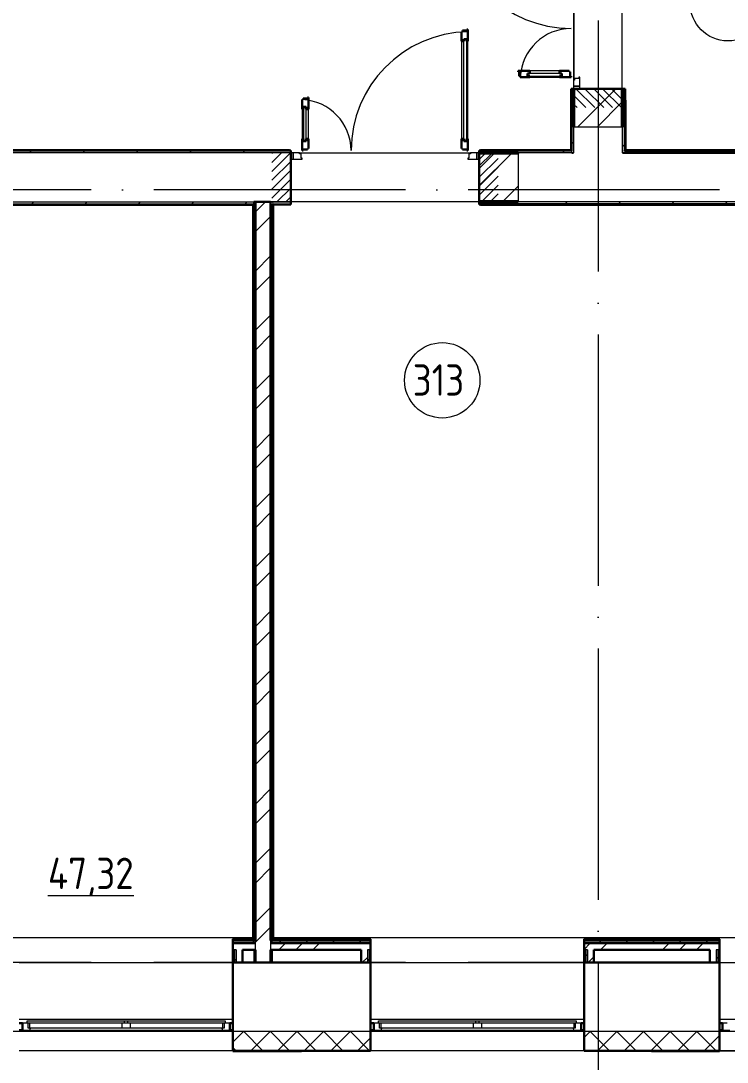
# Model space of a CAD drawing. Header units: millimetres. Extents: x -88595 to 880822, y -1054509 to -148035.
# Drawn here: x 441071 to 446690, y -283645 to -275356 of the extents above; entities that cross this region are included whole.
import ezdxf

# ---------------------------------------------------------------- set-up
doc = ezdxf.new("R2010")
doc.units = ezdxf.units.MM
doc.linetypes.add('ADSK_Линия сетки', pattern=[25, 20, -2.5, 0, -2.5])
doc.linetypes.add('ADSK_Штриховая_ш2 п1_5', pattern=[4.5, 3, -1.5])
for name, color, linetype, lineweight in [('_ Окна', 7, 'Continuous', 30), ('Двери', 7, 'Continuous', 9), ('Марки помещений', 7, 'Continuous', 20), ('Оборудование', 7, 'Continuous', 18), ('Ограждение', 7, 'Continuous', 9), ('Окна', 7, 'Continuous', 9), ('Оси', 7, 'Continuous', 9), ('Перекрытие', 7, 'Continuous', 18), ('Стены внутренние', 7, 'Continuous', 18), ('Стены наружные', 7, 'Continuous', 18), ('Стены штриховка', 7, 'Continuous', 9)]:
    doc.layers.add(name, color=color, linetype=linetype, lineweight=lineweight)
doc.layers.add('Двери открывание', color=7, linetype='Continuous', lineweight=9, true_color=0xc0c0c0)
doc.styles.add('GOST Common_2', font='GOST_Common.ttf', dxfattribs={"width": 0.9, "height": 350})

# ---------------------------------------------------------------- blocks, each defined once
blk = doc.blocks.new('3 этаж')
at = {"layer": 'Двери', "lineweight": 18, "true_color": 0xff0000}
h = blk.add_hatch(dxfattribs=at)
h.set_pattern_fill('FP_3', color=1, angle=90, style=0, pattern_type=2)
h.set_pattern_definition([(135, (457543.9, 651153.86), (-35.3553, -35.3553), [])])
h.paths.add_polyline_path([(457348.9, 650378.9), (457738.9, 650378.9), (457738.9, 650528.9), (457348.9, 650528.9)])
h.paths.add_polyline_path([(457738.9, 652028.9), (457738.9, 652178.9), (457348.9, 652178.9), (457348.9, 652028.9), (457630.8, 652028.9)])
h = blk.add_hatch(dxfattribs=at)
h.set_pattern_fill('FP_3', color=1, style=0, pattern_type=2)
h.set_pattern_definition([(45, (455723.9, 649823.86), (-35.3553, 35.3553), [])])
h.paths.add_polyline_path([(456748.9, 649628.9), (456748.9, 650018.9), (456598.9, 650018.9), (456598.9, 649628.9)])
h.paths.add_polyline_path([(454948.9, 649628.9), (455098.9, 649628.9), (455098.9, 650018.9), (454948.9, 650018.9), (454948.9, 650011.7)])
at = {"layer": '_ Окна'}
for p, q in [((452963.9, 643091.9), (452938.9, 643091.9)), ((452938.9, 643033.9), (452963.9, 643033.9)), ((452963.9, 643033.9), (452963.9, 643091.9)), ((454638.9, 643091.9), (454613.9, 643091.9)), ((454613.9, 643091.9), (454613.9, 643033.9)), ((454613.9, 643033.9), (454638.9, 643033.9)), ((455758.9, 643091.9), (455733.9, 643091.9)), ((455733.9, 643033.9), (455758.9, 643033.9)), ((455758.9, 643033.9), (455758.9, 643091.9)), ((457433.9, 643091.9), (457408.9, 643091.9)), ((457408.9, 643091.9), (457408.9, 643033.9)), ((457408.9, 643033.9), (457433.9, 643033.9)), ((458533.9, 643091.9), (458508.9, 643091.9)), ((458508.9, 643033.9), (458533.9, 643033.9)), ((458533.9, 643033.9), (458533.9, 643091.9))]:
    blk.add_line(p, q, dxfattribs=at)
at = {"layer": '_ Окна', "lineweight": 18}
for p, q in [((453001.9, 643091.9), (452963.9, 643091.9)), ((452963.9, 643091.9), (452963.9, 643033.9)), ((452963.9, 643033.9), (453023.3, 643033.9)), ((453009.9, 643050.9), (453009.9, 643091.9)), ((453021.9, 643050.9), (453009.9, 643050.9)), ((453023.3, 643033.9), (453027.9, 643050.9)), ((454549.9, 643050.9), (454554.5, 643033.9)), ((454554.5, 643033.9), (454613.9, 643033.9)), ((454567.9, 643050.9), (454555.9, 643050.9)), ((454567.9, 643091.9), (454567.9, 643050.9)), ((454613.9, 643091.9), (454575.9, 643091.9)), ((454613.9, 643033.9), (454613.9, 643091.9)), ((455796.9, 643091.9), (455758.9, 643091.9)), ((455758.9, 643091.9), (455758.9, 643033.9)), ((455758.9, 643033.9), (455818.3, 643033.9)), ((455804.9, 643050.9), (455804.9, 643091.9)), ((455816.9, 643050.9), (455804.9, 643050.9)), ((455818.3, 643033.9), (455822.9, 643050.9)), ((457344.9, 643050.9), (457349.5, 643033.9)), ((457349.5, 643033.9), (457408.9, 643033.9)), ((457362.9, 643050.9), (457350.9, 643050.9)), ((457362.9, 643091.9), (457362.9, 643050.9)), ((457408.9, 643091.9), (457370.9, 643091.9)), ((457408.9, 643033.9), (457408.9, 643091.9)), ((458571.9, 643091.9), (458533.9, 643091.9)), ((458533.9, 643091.9), (458533.9, 643033.9)), ((458533.9, 643033.9), (458593.3, 643033.9))]:
    blk.add_line(p, q, dxfattribs=at)
at = {"layer": 'Двери', "lineweight": 30}
for p, q in [((456498.9, 650991.9), (456464.9, 650991.9)), ((456464.9, 650991.9), (456464.9, 650982.9)), ((456506.9, 651000.9), (456498.9, 651000.9)), ((456498.9, 651000.9), (456498.9, 650991.9)), ((456506.9, 650906.9), (456506.9, 651000.9)), ((456464.9, 650982.9), (456456.9, 650982.9)), ((456456.9, 650982.9), (456456.9, 650906.9)), ((456476.9, 650906.9), (456476.9, 650924.9)), ((456476.9, 650924.9), (456497.9, 650924.9)), ((456497.9, 650924.9), (456497.9, 650906.9)), ((456456.9, 650906.9), (456476.9, 650906.9)), ((456497.9, 650906.9), (456506.9, 650906.9)), ((457000.9, 650670.9), (456906.9, 650670.9)), ((456906.9, 650670.9), (456906.9, 650662.9)), ((456906.9, 650662.9), (456915.9, 650662.9)), ((456915.9, 650662.9), (456915.9, 650628.9)), ((457000.9, 650670.9), (457000.9, 650650.9)), ((457312.9, 650670.9), (457236.9, 650670.9)), ((457236.9, 650670.9), (457236.9, 650650.9)), ((457312.9, 650662.9), (457312.9, 650670.9)), ((457321.9, 650662.9), (457312.9, 650662.9)), ((457321.9, 650628.9), (457321.9, 650662.9)), ((456915.9, 650628.9), (456924.9, 650628.9)), ((456924.9, 650628.9), (456924.9, 650620.9)), ((456924.9, 650620.9), (457000.9, 650620.9)), ((457000.9, 650650.9), (456982.9, 650650.9)), ((456982.9, 650650.9), (456982.9, 650629.9)), ((456982.9, 650629.9), (457000.9, 650629.9)), ((457000.9, 650629.9), (457000.9, 650620.9)), ((457236.9, 650650.9), (457254.9, 650650.9)), ((457236.9, 650629.9), (457236.9, 650620.9)), ((457254.9, 650629.9), (457236.9, 650629.9)), ((457236.9, 650620.9), (457330.9, 650620.9)), ((457254.9, 650650.9), (457254.9, 650629.9)), ((457330.9, 650628.9), (457321.9, 650628.9)), ((457330.9, 650620.9), (457330.9, 650628.9)), ((455198.9, 650442.9), (455190.9, 650442.9)), ((455190.9, 650442.9), (455190.9, 650366.9)), ((455232.9, 650451.9), (455198.9, 650451.9)), ((455198.9, 650451.9), (455198.9, 650442.9)), ((455240.9, 650460.9), (455232.9, 650460.9)), ((455232.9, 650460.9), (455232.9, 650451.9)), ((455240.9, 650366.9), (455240.9, 650460.9)), ((455199.9, 650366.9), (455190.9, 650366.9)), ((455199.9, 650384.9), (455199.9, 650366.9)), ((455220.9, 650384.9), (455199.9, 650384.9)), ((455220.9, 650366.9), (455220.9, 650384.9)), ((455240.9, 650366.9), (455220.9, 650366.9)), ((455190.9, 650130.9), (455190.9, 650036.9)), ((455199.9, 650130.9), (455190.9, 650130.9)), ((455199.9, 650112.9), (455199.9, 650130.9)), ((455220.9, 650112.9), (455199.9, 650112.9)), ((455220.9, 650130.9), (455220.9, 650112.9)), ((455240.9, 650130.9), (455220.9, 650130.9)), ((455240.9, 650054.9), (455240.9, 650130.9)), ((456456.9, 650130.9), (456456.9, 650054.9)), ((456456.9, 650130.9), (456476.9, 650130.9)), ((456476.9, 650130.9), (456476.9, 650112.9)), ((456476.9, 650112.9), (456497.9, 650112.9)), ((456497.9, 650130.9), (456506.9, 650130.9)), ((456497.9, 650112.9), (456497.9, 650130.9)), ((456506.9, 650036.9), (456506.9, 650130.9)), ((455190.9, 650036.9), (455198.9, 650036.9)), ((455198.9, 650036.9), (455198.9, 650045.9)), ((455198.9, 650045.9), (455232.9, 650045.9)), ((455232.9, 650045.9), (455232.9, 650054.9)), ((455232.9, 650054.9), (455240.9, 650054.9)), ((456456.9, 650054.9), (456464.9, 650054.9)), ((456464.9, 650054.9), (456464.9, 650045.9)), ((456464.9, 650045.9), (456498.9, 650045.9)), ((456498.9, 650045.9), (456498.9, 650036.9)), ((456498.9, 650036.9), (456506.9, 650036.9))]:
    blk.add_line(p, q, dxfattribs=at)
at = {"layer": 'Двери'}
for p, q in [((456476.9, 650112.9), (456476.9, 650924.9)), ((456476.9, 650924.9), (456497.9, 650924.9)), ((456497.9, 650924.9), (456497.9, 650112.9)), ((456456.9, 650906.9), (456456.9, 650130.9)), ((456506.9, 650130.9), (456506.9, 650906.9)), ((457236.9, 650670.9), (457000.9, 650670.9)), ((457254.9, 650650.9), (456982.9, 650650.9)), ((456982.9, 650650.9), (456982.9, 650629.9)), ((456982.9, 650629.9), (457254.9, 650629.9)), ((457000.9, 650620.9), (457236.9, 650620.9)), ((457254.9, 650629.9), (457254.9, 650650.9)), ((457348.9, 650597.9), (457348.9, 650548.9)), ((457356.9, 650597.9), (457348.9, 650597.9)), ((457390.9, 650611.9), (457356.9, 650611.9)), ((457356.9, 650611.9), (457356.9, 650597.9)), ((457398.9, 650620.9), (457390.9, 650620.9)), ((457390.9, 650620.9), (457390.9, 650611.9)), ((457398.9, 650548.9), (457398.9, 650620.9)), ((457398.9, 650548.9), (457348.9, 650548.9)), ((457348.9, 650548.9), (457348.9, 650528.9)), ((457348.9, 650548.9), (457398.9, 650548.9)), ((457348.9, 650528.9), (457398.9, 650528.9)), ((457398.9, 650528.9), (457398.9, 650548.9)), ((455190.9, 650366.9), (455190.9, 650130.9)), ((455199.9, 650384.9), (455199.9, 650112.9)), ((455220.9, 650384.9), (455199.9, 650384.9)), ((455220.9, 650112.9), (455220.9, 650384.9)), ((455240.9, 650130.9), (455240.9, 650366.9)), ((455199.9, 650112.9), (455220.9, 650112.9)), ((456497.9, 650112.9), (456476.9, 650112.9)), ((455098.9, 650018.9), (455098.9, 649968.9)), ((455118.9, 650018.9), (455098.9, 650018.9)), ((455118.9, 649968.9), (455118.9, 650018.9)), ((455167.9, 650018.9), (455118.9, 650018.9)), ((455118.9, 650018.9), (455118.9, 649968.9)), ((455167.9, 650010.9), (455167.9, 650018.9)), ((455181.9, 650010.9), (455167.9, 650010.9)), ((455181.9, 649976.9), (455181.9, 650010.9)), ((456529.9, 650010.9), (456515.9, 650010.9)), ((456515.9, 650010.9), (456515.9, 649976.9)), ((456529.9, 650018.9), (456529.9, 650010.9)), ((456578.9, 650018.9), (456529.9, 650018.9)), ((456598.9, 650018.9), (456578.9, 650018.9)), ((456578.9, 650018.9), (456578.9, 649968.9)), ((456578.9, 649968.9), (456578.9, 650018.9)), ((456598.9, 649968.9), (456598.9, 650018.9)), ((455098.9, 649968.9), (455118.9, 649968.9)), ((455118.9, 649968.9), (455190.9, 649968.9)), ((455190.9, 649976.9), (455181.9, 649976.9)), ((455190.9, 649968.9), (455190.9, 649976.9)), ((456515.9, 649976.9), (456506.9, 649976.9)), ((456506.9, 649976.9), (456506.9, 649968.9)), ((456506.9, 649968.9), (456578.9, 649968.9)), ((456578.9, 649968.9), (456598.9, 649968.9))]:
    blk.add_line(p, q, dxfattribs=at)
at = {"layer": 'Двери', "linetype": 'ADSK_Штриховая_ш2 п1_5'}
for p, q in [((457738.9, 650528.9), (457348.9, 650528.9)), ((457348.9, 650528.9), (457348.9, 650378.9)), ((457738.9, 650378.9), (457738.9, 650528.9)), ((455098.9, 650018.9), (454948.9, 650018.9)), ((455098.9, 649628.9), (455098.9, 650018.9)), ((456748.9, 650018.9), (456598.9, 650018.9)), ((456598.9, 650018.9), (456598.9, 649628.9)), ((454948.9, 649628.9), (455098.9, 649628.9)), ((456598.9, 649628.9), (456748.9, 649628.9))]:
    blk.add_line(p, q, dxfattribs=at)
at = {"layer": 'Двери открывание'}
for centre, radius, start, end in [((457330.9, 651954.9), 946, 181.09026, 270), ((457330.9, 650602.9), 406, 90, 177.45896), ((456524.9, 650036.9), 946, 91.09026, 180), ((455172.9, 650036.9), 406, 0, 87.45896)]:
    blk.add_arc(centre, radius, start, end, dxfattribs=at)
at = {"layer": 'Марки помещений'}
for centre in [(458576.4, 651210.4), (456304.3, 648208.3)]:
    blk.add_circle(centre, 300, dxfattribs=at)
at = {"layer": 'Ограждение'}
for p, q in [((457323.9, 650438.9), (457328.9, 650438.9)), ((457323.9, 650438.9), (457323.9, 650043.9)), ((457758.9, 650438.9), (457763.9, 650438.9)), ((457763.9, 650438.9), (457763.9, 650043.9)), ((455088.9, 650043.9), (449908.9, 650043.9)), ((455088.9, 650043.9), (455088.9, 650038.9)), ((456608.9, 650038.9), (456608.9, 650043.9)), ((457323.9, 650043.9), (456608.9, 650043.9)), ((457323.9, 650043.9), (457328.9, 650038.9)), ((457763.9, 650043.9), (457758.9, 650038.9)), ((463543.9, 650043.9), (457763.9, 650043.9)), ((449908.9, 649603.9), (454793.9, 649603.9)), ((454798.9, 649608.9), (454793.9, 649603.9)), ((454793.9, 649603.9), (454793.9, 643773.9)), ((454963.9, 649603.9), (454958.9, 649608.9)), ((454963.9, 643773.9), (454963.9, 649603.9)), ((455088.9, 649603.9), (454963.9, 649603.9)), ((455088.9, 649608.9), (455088.9, 649603.9)), ((456608.9, 649603.9), (456608.9, 649608.9)), ((456608.9, 649603.9), (463066.9, 649603.9)), ((446958.9, 643773.9), (454798.9, 643773.9)), ((452938.9, 643773.9), (454638.9, 643773.9)), ((454638.9, 643773.9), (454638.9, 643758.9)), ((454958.9, 643773.9), (463071.9, 643773.9)), ((455733.9, 643758.9), (455733.9, 643773.9)), ((455733.9, 643773.9), (457433.9, 643773.9)), ((457433.9, 643773.9), (457433.9, 643758.9)), ((458508.9, 643758.9), (458508.9, 643773.9)), ((458508.9, 643773.9), (460208.9, 643773.9)), ((454803.9, 643673.9), (454803.9, 643573.9)), ((454953.9, 643573.9), (454953.9, 643673.9)), ((452938.9, 643573.9), (454638.9, 643573.9)), ((455733.9, 643573.9), (457433.9, 643573.9)), ((458508.9, 643573.9), (460208.9, 643573.9)), ((452938.9, 643123.9), (454638.9, 643123.9)), ((455733.9, 643123.9), (457433.9, 643123.9)), ((458508.9, 643123.9), (460208.9, 643123.9))]:
    blk.add_line(p, q, dxfattribs=at)
at = {"layer": 'Окна'}
for p, q in [((453001.9, 643108.9), (453773.9, 643108.9)), ((453001.9, 643091.9), (453001.9, 643108.9)), ((453773.9, 643091.9), (453001.9, 643091.9)), ((453021.9, 643050.9), (453021.9, 643091.9)), ((453753.9, 643050.9), (453021.9, 643050.9)), ((453023.3, 643033.9), (454554.5, 643033.9)), ((453753.9, 643091.9), (453753.9, 643050.9)), ((453823.9, 643050.9), (453753.9, 643050.9)), ((453773.9, 643108.9), (453803.9, 643108.9)), ((453773.9, 643108.9), (453773.9, 643091.9)), ((453803.9, 643091.9), (453773.9, 643091.9)), ((453803.9, 643108.9), (454575.9, 643108.9)), ((453803.9, 643091.9), (453803.9, 643108.9)), ((454575.9, 643091.9), (453803.9, 643091.9)), ((453823.9, 643050.9), (453823.9, 643091.9)), ((454555.9, 643050.9), (453823.9, 643050.9)), ((454555.9, 643091.9), (454555.9, 643050.9)), ((454575.9, 643108.9), (454575.9, 643091.9)), ((455796.9, 643108.9), (456568.9, 643108.9)), ((455796.9, 643091.9), (455796.9, 643108.9)), ((456568.9, 643091.9), (455796.9, 643091.9)), ((455816.9, 643050.9), (455816.9, 643091.9)), ((456548.9, 643050.9), (455816.9, 643050.9)), ((455818.3, 643033.9), (457349.5, 643033.9)), ((456548.9, 643091.9), (456548.9, 643050.9)), ((456618.9, 643050.9), (456548.9, 643050.9)), ((456568.9, 643108.9), (456598.9, 643108.9)), ((456568.9, 643108.9), (456568.9, 643091.9)), ((456598.9, 643091.9), (456568.9, 643091.9)), ((456598.9, 643108.9), (457370.9, 643108.9)), ((456598.9, 643091.9), (456598.9, 643108.9)), ((457370.9, 643091.9), (456598.9, 643091.9)), ((456618.9, 643050.9), (456618.9, 643091.9)), ((457350.9, 643050.9), (456618.9, 643050.9)), ((457350.9, 643091.9), (457350.9, 643050.9)), ((457370.9, 643108.9), (457370.9, 643091.9))]:
    blk.add_line(p, q, dxfattribs=at)
at = {"layer": 'Оси', "linetype": 'ADSK_Линия сетки', "ltscale": 100}
for p, q in [((457543.9, 661073.9), (457543.9, 629947.7)), ((466011.2, 649723.9), (389071.6, 649723.9)), ((466011.2, 643573.9), (389071.6, 643573.9))]:
    blk.add_line(p, q, dxfattribs=at)
at = {"layer": 'Перекрытие', "color": 49, "true_color": 0x464646}
for p, q in [((457348.9, 651959.9), (457348.9, 650597.9)), ((457733.9, 650528.9), (457738.9, 650528.9)), ((456608.9, 650013.9), (456608.9, 650018.9)), ((456608.9, 649628.9), (456608.9, 649633.9))]:
    blk.add_line(p, q, dxfattribs=at)
at = {"layer": 'Стены внутренние', "lineweight": 30}
for p, q in [((457353.9, 650224), (457348.9, 650224)), ((457738.9, 650224), (457733.9, 650224)), ((455098.9, 649628.9), (455098.9, 650018.9)), ((456908.9, 650018.9), (456908.9, 650013.9)), ((457348.9, 650018.9), (457333.9, 650018.9)), ((456908.9, 649633.9), (456908.9, 649628.9)), ((454638.9, 643573.9), (454638.9, 642871.9)), ((454818.9, 643573.9), (454713.9, 643573.9)), ((455658.9, 643573.9), (454938.9, 643573.9)), ((455733.9, 642871.9), (455733.9, 643573.9)), ((457433.9, 643573.9), (457433.9, 642871.9)), ((458433.9, 643573.9), (457508.9, 643573.9)), ((458508.9, 642871.9), (458508.9, 643573.9)), ((454638.9, 642871.9), (455733.9, 642871.9)), ((457433.9, 642871.9), (458508.9, 642871.9))]:
    blk.add_line(p, q, dxfattribs=at)
at = {"layer": 'Стены внутренние'}
for p, q in [((457348.9, 650224), (457348.9, 650018.9)), ((457733.9, 650224), (457353.9, 650224)), ((457738.9, 650018.9), (457738.9, 650224)), ((455098.9, 650018.9), (449908.9, 650018.9)), ((455167.9, 650018.9), (456529.9, 650018.9)), ((457333.9, 650018.9), (456908.9, 650018.9)), ((456908.9, 650013.9), (456908.9, 649633.9)), ((449908.9, 649628.9), (454803.9, 649628.9)), ((456598.9, 649628.9), (455098.9, 649628.9)), ((458508.9, 643023.9), (432359.9, 643023.9)), ((464293.9, 643023.9), (458508.9, 643023.9)), ((454638.9, 642871.9), (452938.9, 642871.9)), ((457433.9, 642871.9), (455733.9, 642871.9)), ((460208.9, 642871.9), (458508.9, 642871.9))]:
    blk.add_line(p, q, dxfattribs=at)
at = {"layer": 'Стены внутренние', "linetype": 'Continuous', "lineweight": 9}
for p, q in [((454640.9, 642942), (454722.8, 643023.9)), ((454874.4, 642873.9), (454724.4, 643023.9)), ((454784.9, 642873.9), (454934.9, 643023.9)), ((455086.5, 642873.9), (454936.5, 643023.9)), ((454997.1, 642873.9), (455147.1, 643023.9)), ((455298.6, 642873.9), (455148.6, 643023.9)), ((455209.2, 642873.9), (455359.2, 643023.9)), ((455510.8, 642873.9), (455360.8, 643023.9)), ((455421.3, 642873.9), (455571.3, 643023.9)), ((455722.9, 642873.9), (455572.9, 643023.9)), ((455633.5, 642873.9), (455733.9, 642974.3)), ((457433.9, 642977.2), (457480.5, 643023.9)), ((457632.1, 642873.9), (457482.1, 643023.9)), ((457542.6, 642873.9), (457692.6, 643023.9)), ((457844.2, 642873.9), (457694.2, 643023.9)), ((457754.8, 642873.9), (457904.8, 643023.9)), ((458056.4, 642873.9), (457906.4, 643023.9)), ((457966.9, 642873.9), (458116.9, 643023.9)), ((458268.5, 642873.9), (458118.5, 643023.9)), ((458179, 642873.9), (458329, 643023.9)), ((458480.6, 642873.9), (458330.6, 643023.9)), ((458391.2, 642873.9), (458508.9, 642991.6)), ((454640.9, 642900.2), (454638.9, 642903.7)), ((454662.3, 642873.9), (454640.9, 642895.2)), ((454753.9, 642873.9), (454752.7, 642871.9)), ((457451.8, 642873.3), (457451, 642871.9)), ((457472.9, 642871.9), (457471.7, 642873.9)), ((458059.5, 642871.9), (458058.3, 642873.9))]:
    blk.add_line(p, q, dxfattribs=at)
at = {"layer": 'Стены наружные'}
for p, q in [((457353.9, 650597.9), (457353.9, 651624)), ((457733.9, 651624), (457733.9, 650528.9)), ((455098.9, 649628.9), (454938.9, 649628.9)), ((463091.9, 649628.9), (456908.9, 649628.9)), ((454803.9, 643588.9), (454811.4, 643588.9)), ((454811.4, 643573.9), (454811.4, 643588.9)), ((454946.4, 643588.9), (454953.9, 643588.9)), ((454946.4, 643573.9), (454946.4, 643588.9)), ((455733.9, 642871.9), (455733.9, 642866.9)), ((457433.9, 642871.9), (457433.9, 642866.9)), ((455733.9, 642866.9), (455183.9, 642866.9)), ((457968.9, 642866.9), (457433.9, 642866.9)), ((460813.9, 642866.9), (458508.9, 642866.9))]:
    blk.add_line(p, q, dxfattribs=at)
at = {"layer": 'Стены наружные', "lineweight": 30}
for p, q in [((457348.9, 650528.9), (457328.9, 650528.9)), ((457328.9, 650528.9), (457328.9, 650038.9)), ((457348.9, 650224), (457348.9, 650528.9)), ((457733.9, 650528.9), (457353.9, 650528.9)), ((457353.9, 650528.9), (457353.9, 650224)), ((457733.9, 650224), (457733.9, 650528.9)), ((457758.9, 650528.9), (457738.9, 650528.9)), ((457738.9, 650528.9), (457738.9, 650224)), ((457758.9, 650038.9), (457758.9, 650528.9)), ((455098.9, 650038.9), (449898.9, 650038.9)), ((455098.9, 650018.9), (455098.9, 650038.9)), ((456598.9, 650038.9), (456598.9, 650018.9)), ((457328.9, 650038.9), (456598.9, 650038.9)), ((456598.9, 650018.9), (456908.9, 650018.9)), ((456908.9, 650013.9), (456598.9, 650013.9)), ((456598.9, 650013.9), (456598.9, 649633.9)), ((457333.9, 650033.9), (457328.9, 650033.9)), ((457738.9, 650018.9), (463643.9, 650018.9)), ((457753.9, 650033.9), (457753.9, 650038.9)), ((463563.9, 650033.9), (457753.9, 650033.9)), ((463558.9, 650038.9), (457758.9, 650038.9)), ((449898.9, 649608.9), (454798.9, 649608.9)), ((454798.9, 649608.9), (454798.9, 643758.9)), ((454938.9, 649628.9), (454803.9, 649628.9)), ((454803.9, 649613.9), (454803.9, 643753.9)), ((454818.9, 643748.9), (454818.9, 649628.9)), ((454938.9, 649628.9), (454938.9, 643748.9)), ((454953.9, 649613.9), (454958.9, 649613.9)), ((454953.9, 643753.9), (454953.9, 649613.9)), ((454958.9, 643758.9), (454958.9, 649608.9)), ((454958.9, 649608.9), (455098.9, 649608.9)), ((455098.9, 649608.9), (455098.9, 649628.9)), ((456598.9, 649633.9), (456908.9, 649633.9)), ((456908.9, 649628.9), (456598.9, 649628.9)), ((456598.9, 649628.9), (456598.9, 649608.9)), ((456598.9, 649608.9), (463071.9, 649608.9)), ((454798.9, 643758.9), (454638.9, 643758.9)), ((454638.9, 643758.9), (454638.9, 643573.9)), ((454803.9, 643753.9), (454798.9, 643753.9)), ((454938.9, 643748.9), (454953.9, 643748.9)), ((454958.9, 643753.9), (454953.9, 643753.9)), ((455733.9, 643758.9), (454958.9, 643758.9)), ((455733.9, 643573.9), (455733.9, 643758.9)), ((457433.9, 643758.9), (457433.9, 643573.9)), ((458508.9, 643758.9), (457433.9, 643758.9)), ((458508.9, 643573.9), (458508.9, 643758.9)), ((454713.9, 643673.9), (454818.9, 643673.9)), ((454713.9, 643573.9), (454713.9, 643673.9)), ((454818.9, 643673.9), (454818.9, 643573.9)), ((454938.9, 643573.9), (454938.9, 643673.9)), ((454938.9, 643673.9), (455658.9, 643673.9)), ((455658.9, 643673.9), (455658.9, 643573.9)), ((457508.9, 643673.9), (458433.9, 643673.9)), ((457508.9, 643573.9), (457508.9, 643673.9)), ((458433.9, 643673.9), (458433.9, 643573.9)), ((454638.9, 643573.9), (454713.9, 643573.9)), ((454818.9, 643573.9), (454938.9, 643573.9)), ((455658.9, 643573.9), (455733.9, 643573.9)), ((457433.9, 643573.9), (457508.9, 643573.9)), ((458433.9, 643573.9), (458508.9, 643573.9)), ((454638.9, 642871.9), (455183.9, 642871.9)), ((454638.9, 642871.9), (454638.9, 642866.9)), ((455183.9, 642871.9), (455183.9, 642866.9)), ((457968.9, 642871.9), (458508.9, 642871.9)), ((457968.9, 642871.9), (457968.9, 642866.9)), ((458508.9, 642871.9), (458508.9, 642866.9)), ((455183.9, 642866.9), (454638.9, 642866.9)), ((458508.9, 642866.9), (457968.9, 642866.9))]:
    blk.add_line(p, q, dxfattribs=at)
at = {"layer": 'Стены наружные', "linetype": 'Continuous', "lineweight": 9}
for p, q in [((457328.9, 650509), (457333.9, 650514)), ((457333.9, 650514), (457348.8, 650528.9)), ((457353.9, 650513.1), (457369.6, 650528.9)), ((457353.9, 650513.1), (457369.6, 650528.9)), ((457379.1, 650224), (457683.9, 650528.9)), ((457379.1, 650224), (457683.9, 650528.9)), ((457738.9, 650494.7), (457753.9, 650509.7)), ((457753.9, 650509.7), (457758.9, 650514.7)), ((457328.9, 650438.3), (457333.9, 650443.3)), ((457536.2, 650224), (457733.9, 650421.7)), ((457536.2, 650224), (457733.9, 650421.7)), ((457753.9, 650439), (457758.9, 650444)), ((457328.9, 650367.6), (457333.9, 650372.6)), ((457753.9, 650368.3), (457758.9, 650373.3)), ((457328.9, 650296.9), (457333.9, 650301.9)), ((457753.9, 650297.6), (457758.9, 650302.6)), ((457328.9, 650226.2), (457333.9, 650231.2)), ((457753.9, 650226.9), (457758.9, 650231.9)), ((457328.9, 650155.4), (457333.9, 650160.4)), ((457328.9, 650084.7), (457333.9, 650089.7)), ((457333.9, 650089.7), (457348.9, 650104.7)), ((457738.9, 650070.5), (457753.9, 650085.5)), ((457753.9, 650156.2), (457758.9, 650161.2)), ((457753.9, 650085.5), (457758.9, 650090.5)), ((452964.7, 650033.9), (452969.7, 650038.9)), ((453020.4, 650018.9), (453035.4, 650033.9)), ((453035.4, 650033.9), (453040.4, 650038.9)), ((453106.1, 650033.9), (453111.1, 650038.9)), ((453176.8, 650033.9), (453181.8, 650038.9)), ((453247.5, 650033.9), (453252.5, 650038.9)), ((453318.2, 650033.9), (453323.2, 650038.9)), ((453388.9, 650033.9), (453393.9, 650038.9)), ((453444.6, 650018.9), (453459.6, 650033.9)), ((453459.6, 650033.9), (453464.6, 650038.9)), ((453530.4, 650033.9), (453535.4, 650038.9)), ((453601.1, 650033.9), (453606.1, 650038.9)), ((453671.8, 650033.9), (453676.8, 650038.9)), ((453742.5, 650033.9), (453747.5, 650038.9)), ((453813.2, 650033.9), (453818.2, 650038.9)), ((453868.9, 650018.9), (453883.9, 650033.9)), ((453883.9, 650033.9), (453888.9, 650038.9)), ((453954.6, 650033.9), (453959.6, 650038.9)), ((454025.3, 650033.9), (454030.3, 650038.9)), ((454096, 650033.9), (454101, 650038.9)), ((454166.8, 650033.9), (454171.8, 650038.9)), ((454237.5, 650033.9), (454242.5, 650038.9)), ((454293.2, 650018.9), (454308.2, 650033.9)), ((454308.2, 650033.9), (454313.2, 650038.9)), ((454378.9, 650033.9), (454383.9, 650038.9)), ((454449.6, 650033.9), (454454.6, 650038.9)), ((454520.3, 650033.9), (454525.3, 650038.9)), ((454591, 650033.9), (454596, 650038.9)), ((454661.7, 650033.9), (454666.7, 650038.9)), ((454717.4, 650018.9), (454732.4, 650033.9)), ((454732.4, 650033.9), (454737.4, 650038.9)), ((454803.2, 650033.9), (454808.2, 650038.9)), ((454873.9, 650033.9), (454878.9, 650038.9)), ((454944.6, 650033.9), (454949.6, 650038.9)), ((455015.3, 650033.9), (455020.3, 650038.9)), ((455086, 650033.9), (455091, 650038.9)), ((456598.9, 649915.3), (456697.5, 650013.9)), ((456598.9, 649758.1), (456854.6, 650013.9)), ((456641.6, 650033.9), (456646.6, 650038.9)), ((456712.3, 650033.9), (456717.3, 650038.9)), ((456783.1, 650033.9), (456788.1, 650038.9)), ((456838.8, 650018.9), (456853.8, 650033.9)), ((456853.8, 650033.9), (456858.8, 650038.9)), ((456924.5, 650033.9), (456929.5, 650038.9)), ((456995.2, 650033.9), (457000.2, 650038.9)), ((457065.9, 650033.9), (457070.9, 650038.9)), ((457136.6, 650033.9), (457141.6, 650038.9)), ((457207.3, 650033.9), (457212.3, 650038.9)), ((457263, 650018.9), (457278, 650033.9)), ((457278, 650033.9), (457283, 650038.9)), ((457773, 650033.9), (457778, 650038.9)), ((457843.7, 650033.9), (457848.7, 650038.9)), ((457914.4, 650033.9), (457919.4, 650038.9)), ((457985.1, 650033.9), (457990.1, 650038.9)), ((458055.8, 650033.9), (458060.8, 650038.9)), ((458111.6, 650018.9), (458126.6, 650033.9)), ((458126.6, 650033.9), (458131.6, 650038.9)), ((458197.3, 650033.9), (458202.3, 650038.9)), ((458268, 650033.9), (458273, 650038.9)), ((458338.7, 650033.9), (458343.7, 650038.9)), ((458409.4, 650033.9), (458414.4, 650038.9)), ((458480.1, 650033.9), (458485.1, 650038.9)), ((458535.8, 650018.9), (458550.8, 650033.9)), ((458550.8, 650033.9), (458555.8, 650038.9)), ((456788.9, 649633.9), (456908.9, 649753.8)), ((452963.9, 649608.9), (452968.9, 649613.9)), ((453034.6, 649608.9), (453039.6, 649613.9)), ((453039.6, 649613.9), (453054.6, 649628.9)), ((453105.4, 649608.9), (453110.4, 649613.9)), ((453176.1, 649608.9), (453181.1, 649613.9)), ((453246.8, 649608.9), (453251.8, 649613.9)), ((453317.5, 649608.9), (453322.5, 649613.9)), ((453388.2, 649608.9), (453393.2, 649613.9)), ((453458.9, 649608.9), (453463.9, 649613.9)), ((453463.9, 649613.9), (453478.9, 649628.9)), ((453529.6, 649608.9), (453534.6, 649613.9)), ((453600.3, 649608.9), (453605.3, 649613.9)), ((453671, 649608.9), (453676, 649613.9)), ((453741.8, 649608.9), (453746.8, 649613.9)), ((453812.5, 649608.9), (453817.5, 649613.9)), ((453883.2, 649608.9), (453888.2, 649613.9)), ((453888.2, 649613.9), (453903.2, 649628.9)), ((453953.9, 649608.9), (453958.9, 649613.9)), ((454024.6, 649608.9), (454029.6, 649613.9)), ((454095.3, 649608.9), (454100.3, 649613.9)), ((454166, 649608.9), (454171, 649613.9)), ((454236.7, 649608.9), (454241.7, 649613.9)), ((454307.4, 649608.9), (454312.4, 649613.9)), ((454312.4, 649613.9), (454327.4, 649628.9)), ((454378.2, 649608.9), (454383.2, 649613.9)), ((454448.9, 649608.9), (454453.9, 649613.9)), ((454519.6, 649608.9), (454524.6, 649613.9)), ((454590.3, 649608.9), (454595.3, 649613.9)), ((454661, 649608.9), (454666, 649613.9)), ((454731.7, 649608.9), (454736.7, 649613.9)), ((454736.7, 649613.9), (454751.7, 649628.9)), ((454798.9, 649605.3), (454802.4, 649608.9)), ((454802.4, 649608.9), (454803.9, 649610.3)), ((454818.9, 649549.7), (454898.1, 649628.9)), ((455014.5, 649608.9), (455019.5, 649613.9)), ((455085.3, 649608.9), (455090.3, 649613.9)), ((456640.9, 649608.9), (456645.9, 649613.9)), ((456711.6, 649608.9), (456716.6, 649613.9)), ((456782.3, 649608.9), (456787.3, 649613.9)), ((456853, 649608.9), (456858, 649613.9)), ((456858, 649613.9), (456873, 649628.9)), ((456923.7, 649608.9), (456928.7, 649613.9)), ((456994.4, 649608.9), (456999.4, 649613.9)), ((457065.2, 649608.9), (457070.2, 649613.9)), ((457135.9, 649608.9), (457140.9, 649613.9)), ((457206.6, 649608.9), (457211.6, 649613.9)), ((457277.3, 649608.9), (457282.3, 649613.9)), ((457282.3, 649613.9), (457297.3, 649628.9)), ((457348, 649608.9), (457353, 649613.9)), ((457418.7, 649608.9), (457423.7, 649613.9)), ((457489.4, 649608.9), (457494.4, 649613.9)), ((457560.1, 649608.9), (457565.1, 649613.9)), ((457630.8, 649608.9), (457635.8, 649613.9)), ((457701.6, 649608.9), (457706.6, 649613.9)), ((457706.6, 649613.9), (457721.6, 649628.9)), ((457772.3, 649608.9), (457777.3, 649613.9)), ((457843, 649608.9), (457848, 649613.9)), ((457913.7, 649608.9), (457918.7, 649613.9)), ((457984.4, 649608.9), (457989.4, 649613.9)), ((458055.1, 649608.9), (458060.1, 649613.9)), ((458125.8, 649608.9), (458130.8, 649613.9)), ((458130.8, 649613.9), (458145.8, 649628.9)), ((458196.5, 649608.9), (458201.5, 649613.9)), ((458267.2, 649608.9), (458272.2, 649613.9)), ((458338, 649608.9), (458343, 649613.9)), ((458408.7, 649608.9), (458413.7, 649613.9)), ((458479.4, 649608.9), (458484.4, 649613.9)), ((458550.1, 649608.9), (458555.1, 649613.9)), ((458555.1, 649613.9), (458570.1, 649628.9)), ((454798.9, 649534.6), (454803.9, 649539.6)), ((454818.9, 649392.5), (454938.9, 649512.5)), ((454953.9, 649548.2), (454958.9, 649553.2)), ((454798.9, 649463.9), (454803.9, 649468.9)), ((454953.9, 649477.5), (454958.9, 649482.5)), ((454798.9, 649393.2), (454803.9, 649398.2)), ((454938.9, 649391.8), (454953.9, 649406.8)), ((454953.9, 649406.8), (454958.9, 649411.8)), ((454953.9, 649336.1), (454958.9, 649341.1)), ((454798.9, 649322.5), (454803.9, 649327.5)), ((454798.9, 649251.8), (454803.9, 649256.8)), ((454953.9, 649265.4), (454958.9, 649270.4)), ((454798.9, 649181.1), (454803.9, 649186.1)), ((454818.9, 649078.2), (454938.9, 649198.2)), ((454953.9, 649194.7), (454958.9, 649199.7)), ((454798.9, 649110.4), (454803.9, 649115.4)), ((454953.9, 649123.9), (454958.9, 649128.9)), ((454798.9, 649039.7), (454803.9, 649044.7)), ((454818.9, 648921.1), (454938.9, 649041.1)), ((454953.9, 649053.2), (454958.9, 649058.2)), ((454798.9, 648968.9), (454803.9, 648973.9)), ((454938.9, 648967.5), (454953.9, 648982.5)), ((454953.9, 648982.5), (454958.9, 648987.5)), ((454798.9, 648898.2), (454803.9, 648903.2)), ((454953.9, 648911.8), (454958.9, 648916.8)), ((454953.9, 648841.1), (454958.9, 648846.1)), ((454798.9, 648827.5), (454803.9, 648832.5)), ((454798.9, 648756.8), (454803.9, 648761.8)), ((454953.9, 648770.4), (454958.9, 648775.4)), ((454798.9, 648686.1), (454803.9, 648691.1)), ((454818.9, 648606.8), (454938.9, 648726.8)), ((454953.9, 648699.7), (454958.9, 648704.7)), ((454798.9, 648615.4), (454803.9, 648620.4)), ((454953.9, 648629), (454958.9, 648634)), ((454798.9, 648544.7), (454803.9, 648549.7)), ((454818.9, 648449.6), (454938.9, 648569.6)), ((454938.9, 648543.3), (454953.9, 648558.3)), ((454953.9, 648558.3), (454958.9, 648563.3)), ((454798.9, 648474), (454803.9, 648479)), ((454953.9, 648487.6), (454958.9, 648492.6)), ((454953.9, 648416.8), (454958.9, 648421.8)), ((454798.9, 648403.3), (454803.9, 648408.3)), ((454953.9, 648346.1), (454958.9, 648351.1)), ((454798.9, 648332.6), (454803.9, 648337.6)), ((454798.9, 648261.8), (454803.9, 648266.8)), ((454953.9, 648275.4), (454958.9, 648280.4)), ((454798.9, 648191.1), (454803.9, 648196.1)), ((454818.9, 648135.3), (454938.9, 648255.3)), ((454953.9, 648204.7), (454958.9, 648209.7)), ((454798.9, 648120.4), (454803.9, 648125.4)), ((454818.9, 647978.1), (454938.9, 648098.1)), ((454938.9, 648119), (454953.9, 648134)), ((454953.9, 648134), (454958.9, 648139)), ((454798.9, 648049.7), (454803.9, 648054.7)), ((454953.9, 648063.3), (454958.9, 648068.3)), ((454798.9, 647979), (454803.9, 647984)), ((454953.9, 647992.6), (454958.9, 647997.6)), ((454953.9, 647921.9), (454958.9, 647926.9)), ((454798.9, 647908.3), (454803.9, 647913.3)), ((454798.9, 647837.6), (454803.9, 647842.6)), ((454953.9, 647851.2), (454958.9, 647856.2)), ((454798.9, 647766.9), (454803.9, 647771.9)), ((454818.9, 647663.8), (454938.9, 647783.8)), ((454953.9, 647780.4), (454958.9, 647785.4)), ((454798.9, 647696.2), (454803.9, 647701.2)), ((454938.9, 647694.7), (454953.9, 647709.7)), ((454953.9, 647709.7), (454958.9, 647714.7)), ((454798.9, 647625.4), (454803.9, 647630.4)), ((454818.9, 647506.7), (454938.9, 647626.7)), ((454953.9, 647639), (454958.9, 647644)), ((454798.9, 647554.7), (454803.9, 647559.7)), ((454953.9, 647568.3), (454958.9, 647573.3)), ((454798.9, 647484), (454803.9, 647489)), ((454953.9, 647497.6), (454958.9, 647502.6)), ((454953.9, 647426.9), (454958.9, 647431.9)), ((454798.9, 647413.3), (454803.9, 647418.3)), ((454798.9, 647342.6), (454803.9, 647347.6)), ((454953.9, 647356.2), (454958.9, 647361.2)), ((454798.9, 647271.9), (454803.9, 647276.9)), ((454818.9, 647192.4), (454938.9, 647312.4)), ((454938.9, 647270.5), (454953.9, 647285.5)), ((454953.9, 647285.5), (454958.9, 647290.5)), ((454798.9, 647201.2), (454803.9, 647206.2)), ((454953.9, 647214.8), (454958.9, 647219.8)), ((454798.9, 647130.5), (454803.9, 647135.5)), ((454818.9, 647035.2), (454938.9, 647155.2)), ((454953.9, 647144.1), (454958.9, 647149.1)), ((454798.9, 647059.8), (454803.9, 647064.8)), ((454953.9, 647073.3), (454958.9, 647078.3)), ((454798.9, 646989.1), (454803.9, 646994.1)), ((454953.9, 647002.6), (454958.9, 647007.6)), ((454953.9, 646931.9), (454958.9, 646936.9)), ((454798.9, 646918.3), (454803.9, 646923.3)), ((454798.9, 646847.6), (454803.9, 646852.6)), ((454938.9, 646846.2), (454953.9, 646861.2)), ((454953.9, 646861.2), (454958.9, 646866.2)), ((454798.9, 646776.9), (454803.9, 646781.9)), ((454818.9, 646720.9), (454938.9, 646840.9)), ((454953.9, 646790.5), (454958.9, 646795.5)), ((454798.9, 646706.2), (454803.9, 646711.2)), ((454818.9, 646563.8), (454938.9, 646683.8)), ((454953.9, 646719.8), (454958.9, 646724.8)), ((454798.9, 646635.5), (454803.9, 646640.5)), ((454953.9, 646649.1), (454958.9, 646654.1)), ((454798.9, 646564.8), (454803.9, 646569.8)), ((454953.9, 646578.4), (454958.9, 646583.4)), ((454798.9, 646494.1), (454803.9, 646499.1)), ((454938.9, 646421.9), (454953.9, 646436.9)), ((454953.9, 646507.7), (454958.9, 646512.7)), ((454953.9, 646436.9), (454958.9, 646441.9)), ((454798.9, 646423.4), (454803.9, 646428.4)), ((454798.9, 646352.7), (454803.9, 646357.7)), ((454818.9, 646249.4), (454938.9, 646369.4)), ((454953.9, 646366.2), (454958.9, 646371.2)), ((454798.9, 646281.9), (454803.9, 646286.9)), ((454953.9, 646295.5), (454958.9, 646300.5)), ((454798.9, 646211.2), (454803.9, 646216.2)), ((454818.9, 646092.3), (454938.9, 646212.3)), ((454953.9, 646224.8), (454958.9, 646229.8)), ((454798.9, 646140.5), (454803.9, 646145.5)), ((454953.9, 646154.1), (454958.9, 646159.1)), ((454798.9, 646069.8), (454803.9, 646074.8)), ((454953.9, 646083.4), (454958.9, 646088.4)), ((454798.9, 645999.1), (454803.9, 646004.1)), ((454938.9, 645997.7), (454953.9, 646012.7)), ((454953.9, 646012.7), (454958.9, 646017.7)), ((454953.9, 645942), (454958.9, 645947)), ((454798.9, 645928.4), (454803.9, 645933.4)), ((454798.9, 645857.7), (454803.9, 645862.7)), ((454818.9, 645778), (454938.9, 645898)), ((454953.9, 645871.3), (454958.9, 645876.3)), ((454798.9, 645787), (454803.9, 645792)), ((454953.9, 645800.5), (454958.9, 645805.5)), ((454798.9, 645716.3), (454803.9, 645721.3)), ((454818.9, 645620.8), (454938.9, 645740.8)), ((454953.9, 645729.8), (454958.9, 645734.8)), ((454798.9, 645645.5), (454803.9, 645650.5)), ((454953.9, 645659.1), (454958.9, 645664.1)), ((454798.9, 645574.8), (454803.9, 645579.8)), ((454938.9, 645573.4), (454953.9, 645588.4)), ((454953.9, 645588.4), (454958.9, 645593.4)), ((454953.9, 645517.7), (454958.9, 645522.7)), ((454798.9, 645504.1), (454803.9, 645509.1)), ((454798.9, 645433.4), (454803.9, 645438.4)), ((454953.9, 645447), (454958.9, 645452)), ((454798.9, 645362.7), (454803.9, 645367.7)), ((454818.9, 645306.5), (454938.9, 645426.5)), ((454953.9, 645376.3), (454958.9, 645381.3)), ((454798.9, 645292), (454803.9, 645297)), ((454953.9, 645305.6), (454958.9, 645310.6)), ((454798.9, 645221.3), (454803.9, 645226.3)), ((454818.9, 645149.4), (454938.9, 645269.4)), ((454953.9, 645234.9), (454958.9, 645239.9)), ((454798.9, 645150.6), (454803.9, 645155.6)), ((454938.9, 645149.2), (454953.9, 645164.2)), ((454953.9, 645164.2), (454958.9, 645169.2)), ((454798.9, 645079.9), (454803.9, 645084.9)), ((454953.9, 645093.4), (454958.9, 645098.4)), ((454953.9, 645022.7), (454958.9, 645027.7)), ((454798.9, 645009.2), (454803.9, 645014.2)), ((454798.9, 644938.4), (454803.9, 644943.4)), ((454818.9, 644835.1), (454938.9, 644955.1)), ((454953.9, 644952), (454958.9, 644957)), ((454798.9, 644867.7), (454803.9, 644872.7)), ((454953.9, 644881.3), (454958.9, 644886.3)), ((454798.9, 644797), (454803.9, 644802)), ((454818.9, 644677.9), (454938.9, 644797.9)), ((454953.9, 644810.6), (454958.9, 644815.6)), ((454798.9, 644726.3), (454803.9, 644731.3)), ((454938.9, 644724.9), (454953.9, 644739.9)), ((454953.9, 644739.9), (454958.9, 644744.9)), ((454798.9, 644655.6), (454803.9, 644660.6)), ((454953.9, 644669.2), (454958.9, 644674.2)), ((454798.9, 644584.9), (454803.9, 644589.9)), ((454953.9, 644598.5), (454958.9, 644603.5)), ((454953.9, 644527.8), (454958.9, 644532.8)), ((454798.9, 644514.2), (454803.9, 644519.2)), ((454798.9, 644443.5), (454803.9, 644448.5)), ((454818.9, 644363.6), (454938.9, 644483.6)), ((454953.9, 644457), (454958.9, 644462)), ((454798.9, 644372.8), (454803.9, 644377.8)), ((454953.9, 644386.3), (454958.9, 644391.3)), ((454798.9, 644302), (454803.9, 644307)), ((454818.9, 644206.4), (454938.9, 644326.4)), ((454938.9, 644300.6), (454953.9, 644315.6)), ((454953.9, 644315.6), (454958.9, 644320.6)), ((454798.9, 644231.3), (454803.9, 644236.3)), ((454953.9, 644244.9), (454958.9, 644249.9)), ((454798.9, 644160.6), (454803.9, 644165.6)), ((454953.9, 644174.2), (454958.9, 644179.2)), ((454798.9, 644089.9), (454803.9, 644094.9)), ((454953.9, 644103.5), (454958.9, 644108.5)), ((454953.9, 644032.8), (454958.9, 644037.8)), ((454798.9, 644019.2), (454803.9, 644024.2)), ((454798.9, 643948.5), (454803.9, 643953.5)), ((454818.9, 643892.1), (454938.9, 644012.1)), ((454953.9, 643962.1), (454958.9, 643967.1)), ((454798.9, 643877.8), (454803.9, 643882.8)), ((454938.9, 643876.4), (454953.9, 643891.4)), ((454953.9, 643891.4), (454958.9, 643896.4)), ((454798.9, 643807.1), (454803.9, 643812.1)), ((454818.9, 643735), (454938.9, 643855)), ((454953.9, 643820.6), (454958.9, 643825.6)), ((454675, 643753.9), (454680, 643758.9)), ((454745.7, 643753.9), (454750.7, 643758.9)), ((454786.4, 643723.9), (454798.9, 643736.4)), ((454798.9, 643736.4), (454811.4, 643748.9)), ((454811.4, 643748.9), (454816.4, 643753.9)), ((454957.8, 643753.9), (454958.9, 643754.9)), ((454958.9, 643754.9), (454962.8, 643758.9)), ((454998.5, 643723.9), (455011, 643736.4)), ((455004.5, 643673.9), (455054.5, 643723.9)), ((455011, 643736.4), (455023.5, 643748.9)), ((455028.5, 643753.9), (455033.5, 643758.9)), ((455099.2, 643753.9), (455104.2, 643758.9)), ((455139.5, 643673.9), (455189.5, 643723.9)), ((455170, 643753.9), (455175, 643758.9)), ((455210.7, 643723.9), (455223.2, 643736.4)), ((455223.2, 643736.4), (455235.7, 643748.9)), ((455235.7, 643748.9), (455240.7, 643753.9)), ((455240.7, 643753.9), (455245.7, 643758.9)), ((455274.4, 643673.9), (455324.4, 643723.9)), ((455311.4, 643753.9), (455316.4, 643758.9)), ((455382.1, 643753.9), (455387.1, 643758.9)), ((455422.8, 643723.9), (455435.3, 643736.4)), ((455435.3, 643736.4), (455447.8, 643748.9)), ((455452.8, 643753.9), (455457.8, 643758.9)), ((455523.5, 643753.9), (455528.5, 643758.9)), ((455594.2, 643753.9), (455599.2, 643758.9)), ((455634.9, 643723.9), (455647.4, 643736.4)), ((455647.4, 643736.4), (455659.9, 643748.9)), ((455659.9, 643748.9), (455664.9, 643753.9)), ((455664.9, 643753.9), (455669.9, 643758.9)), ((457433.9, 643755.1), (457437.7, 643758.9)), ((457433.9, 643678.3), (457479.4, 643723.9)), ((457503.4, 643753.9), (457508.4, 643758.9)), ((457544.1, 643723.9), (457556.6, 643736.4)), ((457556.6, 643736.4), (457569.1, 643748.9)), ((457564.4, 643673.9), (457614.4, 643723.9)), ((457574.1, 643753.9), (457579.1, 643758.9)), ((457644.8, 643753.9), (457649.8, 643758.9)), ((457715.5, 643753.9), (457720.5, 643758.9)), ((457756.3, 643723.9), (457768.8, 643736.4)), ((457768.8, 643736.4), (457781.3, 643748.9)), ((457781.3, 643748.9), (457786.3, 643753.9)), ((457786.3, 643753.9), (457791.3, 643758.9)), ((457857, 643753.9), (457862, 643758.9)), ((457927.7, 643753.9), (457932.7, 643758.9)), ((457968.4, 643723.9), (457980.9, 643736.4)), ((457980.9, 643736.4), (457993.4, 643748.9)), ((457998.4, 643753.9), (458003.4, 643758.9)), ((458057.8, 643673.9), (458107.8, 643723.9)), ((458069.1, 643753.9), (458074.1, 643758.9)), ((458139.8, 643753.9), (458144.8, 643758.9)), ((458180.5, 643723.9), (458193, 643736.4)), ((458192.7, 643673.9), (458242.7, 643723.9)), ((458193, 643736.4), (458205.5, 643748.9)), ((458205.5, 643748.9), (458210.5, 643753.9)), ((458210.5, 643753.9), (458215.5, 643758.9)), ((458281.2, 643753.9), (458286.2, 643758.9)), ((458327.7, 643673.9), (458377.7, 643723.9)), ((458351.9, 643753.9), (458356.9, 643758.9)), ((458392.6, 643723.9), (458405.1, 643736.4)), ((458405.1, 643736.4), (458417.6, 643748.9)), ((458422.6, 643753.9), (458427.6, 643758.9)), ((458493.4, 643753.9), (458498.4, 643758.9)), ((455667.8, 643573.9), (455708.9, 643614.9)), ((457433.9, 643613.6), (457446.4, 643626.1)), ((457446.4, 643626.1), (457458.9, 643638.6)), ((457464.4, 643573.9), (457508.9, 643618.4)), ((458483.9, 643603), (458496.4, 643615.5)), ((458496.4, 643615.5), (458508.9, 643628)), ((454638.9, 643576.4), (454651.4, 643588.9)), ((454651.4, 643588.9), (454663.9, 643601.4)), ((455708.9, 643585.7), (455721.4, 643598.2)), ((455721.4, 643598.2), (455733.9, 643610.7)), ((454752.7, 642871.9), (454751, 642868.8)), ((458062.4, 642866.9), (458059.5, 642871.9)), ((458271, 642869.7), (458269.3, 642866.9))]:
    blk.add_line(p, q, dxfattribs=at)
at = {"layer": 'Стены штриховка'}
for p, q in [((457333.9, 650528.9), (457333.9, 650033.9)), ((457753.9, 650038.9), (457753.9, 650528.9)), ((455098.9, 650033.9), (449898.9, 650033.9)), ((457328.9, 650033.9), (456598.9, 650033.9)), ((449898.9, 649613.9), (454803.9, 649613.9)), ((454803.9, 649613.9), (454803.9, 649628.9)), ((454958.9, 649613.9), (455098.9, 649613.9)), ((463091.9, 649613.9), (456598.9, 649613.9)), ((454798.9, 643753.9), (454638.9, 643753.9)), ((454638.9, 643748.9), (454818.9, 643748.9)), ((454818.9, 643748.9), (454638.9, 643748.9)), ((454638.9, 643736.4), (454818.9, 643736.4)), ((454638.9, 643723.9), (454818.9, 643723.9)), ((454803.9, 643753.9), (454818.9, 643753.9)), ((454818.9, 643673.9), (454818.9, 643748.9)), ((454938.9, 643748.9), (454938.9, 643673.9)), ((454938.9, 643736.4), (455733.9, 643736.4)), ((454938.9, 643723.9), (455733.9, 643723.9)), ((454953.9, 643748.9), (455733.9, 643748.9)), ((455733.9, 643753.9), (454958.9, 643753.9)), ((458508.9, 643753.9), (457433.9, 643753.9)), ((457433.9, 643748.9), (458508.9, 643748.9)), ((457433.9, 643736.4), (458508.9, 643736.4)), ((457433.9, 643723.9), (458508.9, 643723.9)), ((454663.9, 643673.9), (454638.9, 643673.9)), ((454651.4, 643673.9), (454651.4, 643573.9)), ((454663.9, 643673.9), (454663.9, 643573.9)), ((455733.9, 643673.9), (455708.9, 643673.9)), ((455708.9, 643673.9), (455708.9, 643573.9)), ((455721.4, 643673.9), (455721.4, 643573.9)), ((457458.9, 643673.9), (457433.9, 643673.9)), ((457446.4, 643673.9), (457446.4, 643573.9)), ((457458.9, 643673.9), (457458.9, 643573.9)), ((458508.9, 643673.9), (458483.9, 643673.9)), ((458483.9, 643673.9), (458483.9, 643573.9)), ((458496.4, 643673.9), (458496.4, 643573.9)), ((454640.9, 642947.9), (454638.9, 642947.9)), ((454640.9, 642947.9), (454640.9, 642873.9)), ((454640.9, 642873.9), (455731.9, 642873.9)), ((455733.9, 642947.9), (455731.9, 642947.9)), ((455731.9, 642873.9), (455731.9, 642947.9)), ((457435.9, 642947.9), (457433.9, 642947.9)), ((457435.9, 642947.9), (457435.9, 642873.9)), ((457435.9, 642873.9), (458506.9, 642873.9)), ((458508.9, 642947.9), (458506.9, 642947.9)), ((458506.9, 642873.9), (458506.9, 642947.9))]:
    blk.add_line(p, q, dxfattribs=at)
at = {"layer": 'Марки помещений', "style": 'GOST Common_2', "width": 0.9}
for s, p in [('313', (456069.4, 648086)), ('%%U47,32', (453166.8, 644158.4))]:
    blk.add_text(s, height=250, dxfattribs=at).set_placement(p)

msp = doc.modelspace()

# ---------------------------------------------------------------- block references
at = {"layer": 'Оборудование', "color": 5, "true_color": 0x0000ff}
msp.add_blockref('3 этаж', (-11880.6, -926425.8), dxfattribs=at)

doc.saveas('drawing.dxf')
